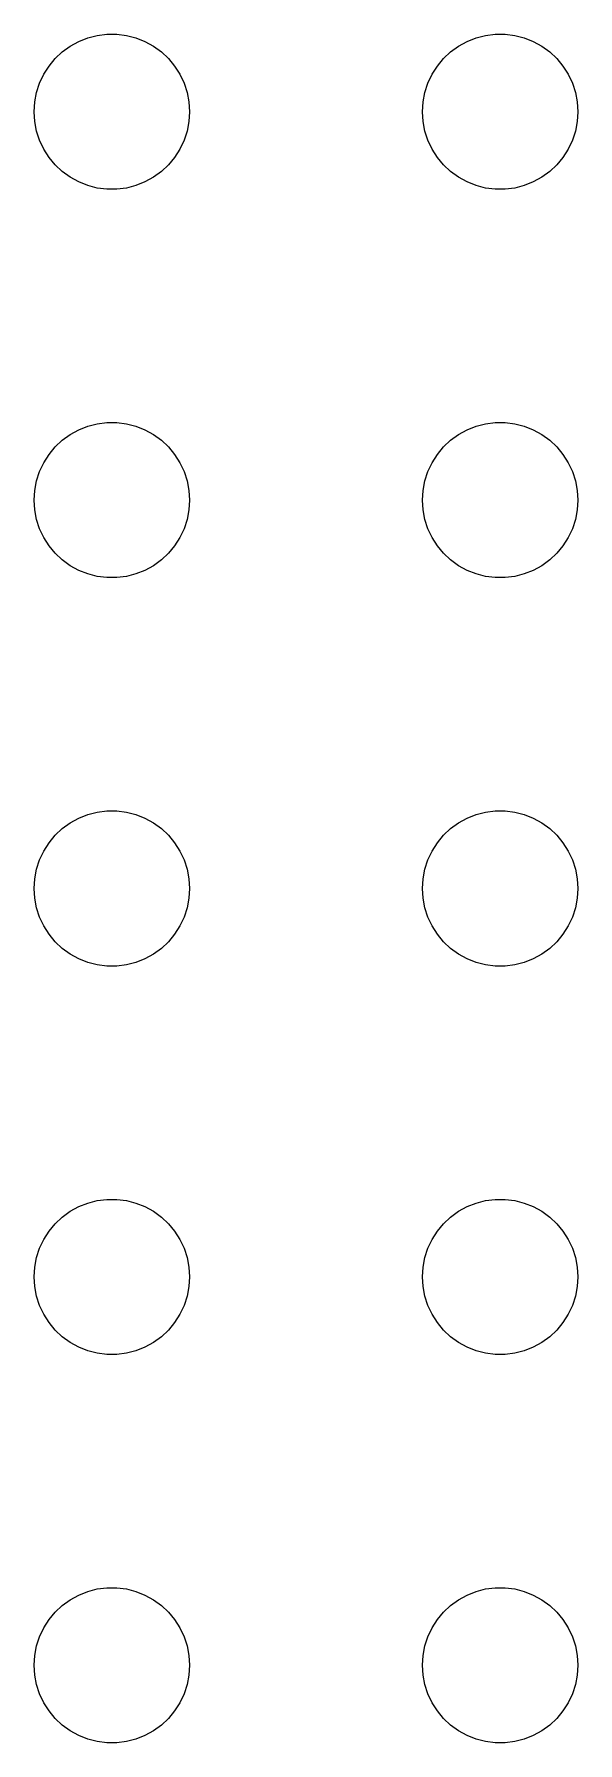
# Model space of a CAD drawing. Header units: metres. Extents: x -150 to 150, y -149 to 149.
# Drawn here: x -76.5 to -66, y -39 to -6 of the extents above; entities that cross this region are included whole.
import ezdxf

# ---------------------------------------------------------------- set-up
doc = ezdxf.new("R2010")
doc.units = ezdxf.units.M

msp = doc.modelspace()

# ---------------------------------------------------------------- linework, layer by layer
for p, q in [((-75.9561, -6.34422), (-75.8037, -6.23351)), ((-75.8037, -6.23351), (-75.6387, -6.14275)), ((-75.6387, -6.14275), (-75.4635, -6.07341)), ((-75.4635, -6.07341), (-75.2811, -6.02657)), ((-75.2811, -6.02657), (-75.0942, -6.00294)), ((-75.0942, -6.00294), (-74.9058, -6.00294)), ((-74.9058, -6.00294), (-74.7189, -6.02657)), ((-74.7189, -6.02657), (-74.5365, -6.07341)), ((-74.5365, -6.07341), (-74.3613, -6.14275)), ((-74.3613, -6.14275), (-74.1963, -6.23351)), ((-74.1963, -6.23351), (-74.0439, -6.34422)), ((-68.4561, -6.34422), (-68.3037, -6.23351)), ((-68.3037, -6.23351), (-68.1387, -6.14275)), ((-68.1387, -6.14275), (-67.9635, -6.07341)), ((-67.9635, -6.07341), (-67.7811, -6.02657)), ((-67.7811, -6.02657), (-67.5942, -6.00294)), ((-67.5942, -6.00294), (-67.4058, -6.00294)), ((-67.4058, -6.00294), (-67.2189, -6.02657)), ((-67.2189, -6.02657), (-67.0365, -6.07341)), ((-67.0365, -6.07341), (-66.8613, -6.14275)), ((-66.8613, -6.14275), (-66.6963, -6.23351)), ((-66.6963, -6.23351), (-66.5439, -6.34422)), ((-76.2135, -6.61832), (-76.0934, -6.47318)), ((-76.0934, -6.47318), (-75.9561, -6.34422)), ((-74.0439, -6.34422), (-73.9065, -6.47318)), ((-73.9065, -6.47318), (-73.7865, -6.61832)), ((-68.7135, -6.61832), (-68.5934, -6.47318)), ((-68.5934, -6.47318), (-68.4561, -6.34422)), ((-66.5439, -6.34422), (-66.4065, -6.47318)), ((-66.4065, -6.47318), (-66.2865, -6.61832)), ((-76.3947, -6.9478), (-76.3145, -6.77736)), ((-76.3145, -6.77736), (-76.2135, -6.61832)), ((-73.7865, -6.61832), (-73.6855, -6.77736)), ((-73.6855, -6.77736), (-73.6053, -6.9478)), ((-68.8947, -6.9478), (-68.8145, -6.77736)), ((-68.8145, -6.77736), (-68.7135, -6.61832)), ((-66.2865, -6.61832), (-66.1855, -6.77736)), ((-66.1855, -6.77736), (-66.1053, -6.9478)), ((-76.4882, -7.312), (-76.4529, -7.12695)), ((-76.4529, -7.12695), (-76.3947, -6.9478)), ((-73.6053, -6.9478), (-73.5471, -7.12695)), ((-73.5471, -7.12695), (-73.5118, -7.312)), ((-68.9882, -7.312), (-68.9529, -7.12695)), ((-68.9529, -7.12695), (-68.8947, -6.9478)), ((-66.1053, -6.9478), (-66.0471, -7.12695)), ((-66.0471, -7.12695), (-66.0118, -7.312)), ((-76.5, -7.5), (-76.4882, -7.312)), ((-76.4882, -7.68799), (-76.5, -7.5)), ((-73.5118, -7.312), (-73.5, -7.5)), ((-73.5, -7.5), (-73.5118, -7.68799)), ((-69, -7.5), (-68.9882, -7.312)), ((-68.9882, -7.68799), (-69, -7.5)), ((-66.0118, -7.312), (-66, -7.5)), ((-66, -7.5), (-66.0118, -7.68799)), ((-76.4529, -7.87303), (-76.4882, -7.68799)), ((-76.3947, -8.05219), (-76.4529, -7.87303)), ((-73.5471, -7.87303), (-73.6053, -8.05219)), ((-73.5118, -7.68799), (-73.5471, -7.87303)), ((-68.9529, -7.87303), (-68.9882, -7.68799)), ((-68.8947, -8.05219), (-68.9529, -7.87303)), ((-66.0471, -7.87303), (-66.1053, -8.05219)), ((-66.0118, -7.68799), (-66.0471, -7.87303)), ((-76.3145, -8.22263), (-76.3947, -8.05219)), ((-76.2135, -8.38167), (-76.3145, -8.22263)), ((-73.6855, -8.22263), (-73.7865, -8.38167)), ((-73.6053, -8.05219), (-73.6855, -8.22263)), ((-68.8145, -8.22263), (-68.8947, -8.05219)), ((-68.7135, -8.38167), (-68.8145, -8.22263)), ((-66.1855, -8.22263), (-66.2865, -8.38167)), ((-66.1053, -8.05219), (-66.1855, -8.22263)), ((-76.0934, -8.52681), (-76.2135, -8.38167)), ((-75.9561, -8.65576), (-76.0934, -8.52681)), ((-73.9065, -8.52681), (-74.0439, -8.65576)), ((-73.7865, -8.38167), (-73.9065, -8.52681)), ((-68.5934, -8.52681), (-68.7135, -8.38167)), ((-68.4561, -8.65576), (-68.5934, -8.52681)), ((-66.4065, -8.52681), (-66.5439, -8.65576)), ((-66.2865, -8.38167), (-66.4065, -8.52681)), ((-75.8037, -8.76648), (-75.9561, -8.65576)), ((-75.6387, -8.85724), (-75.8037, -8.76648)), ((-75.4635, -8.92657), (-75.6387, -8.85724)), ((-74.3613, -8.85724), (-74.5365, -8.92657)), ((-74.1963, -8.76648), (-74.3613, -8.85724)), ((-74.0439, -8.65576), (-74.1963, -8.76648)), ((-68.3037, -8.76648), (-68.4561, -8.65576)), ((-68.1387, -8.85724), (-68.3037, -8.76648)), ((-67.9635, -8.92657), (-68.1387, -8.85724)), ((-66.8613, -8.85724), (-67.0365, -8.92657)), ((-66.6963, -8.76648), (-66.8613, -8.85724)), ((-66.5439, -8.65576), (-66.6963, -8.76648)), ((-75.2811, -8.97342), (-75.4635, -8.92657)), ((-75.0942, -8.99704), (-75.2811, -8.97342)), ((-74.9058, -8.99704), (-75.0942, -8.99704)), ((-74.7189, -8.97342), (-74.9058, -8.99704)), ((-74.5365, -8.92657), (-74.7189, -8.97342)), ((-67.7811, -8.97342), (-67.9635, -8.92657)), ((-67.5942, -8.99704), (-67.7811, -8.97342)), ((-67.4058, -8.99704), (-67.5942, -8.99704)), ((-67.2189, -8.97342), (-67.4058, -8.99704)), ((-67.0365, -8.92657), (-67.2189, -8.97342)), ((-75.4635, -13.5734), (-75.2811, -13.5266)), ((-75.2811, -13.5266), (-75.0942, -13.5029)), ((-75.0942, -13.5029), (-74.9058, -13.5029)), ((-74.9058, -13.5029), (-74.7189, -13.5266)), ((-74.7189, -13.5266), (-74.5365, -13.5734)), ((-67.9635, -13.5734), (-67.7811, -13.5266)), ((-67.7811, -13.5266), (-67.5942, -13.5029)), ((-67.5942, -13.5029), (-67.4058, -13.5029)), ((-67.4058, -13.5029), (-67.2189, -13.5266)), ((-67.2189, -13.5266), (-67.0365, -13.5734)), ((-76.0934, -13.9732), (-75.9561, -13.8442)), ((-75.9561, -13.8442), (-75.8037, -13.7335)), ((-75.8037, -13.7335), (-75.6387, -13.6427)), ((-75.6387, -13.6427), (-75.4635, -13.5734)), ((-74.5365, -13.5734), (-74.3613, -13.6427)), ((-74.3613, -13.6427), (-74.1963, -13.7335)), ((-74.1963, -13.7335), (-74.0439, -13.8442)), ((-74.0439, -13.8442), (-73.9065, -13.9732)), ((-68.5934, -13.9732), (-68.4561, -13.8442)), ((-68.4561, -13.8442), (-68.3037, -13.7335)), ((-68.3037, -13.7335), (-68.1387, -13.6427)), ((-68.1387, -13.6427), (-67.9635, -13.5734)), ((-67.0365, -13.5734), (-66.8613, -13.6427)), ((-66.8613, -13.6427), (-66.6963, -13.7335)), ((-66.6963, -13.7335), (-66.5439, -13.8442)), ((-66.5439, -13.8442), (-66.4065, -13.9732)), ((-76.3145, -14.2774), (-76.2135, -14.1183)), ((-76.2135, -14.1183), (-76.0934, -13.9732)), ((-73.9065, -13.9732), (-73.7865, -14.1183)), ((-73.7865, -14.1183), (-73.6855, -14.2774)), ((-68.8145, -14.2774), (-68.7135, -14.1183)), ((-68.7135, -14.1183), (-68.5934, -13.9732)), ((-66.4065, -13.9732), (-66.2865, -14.1183)), ((-66.2865, -14.1183), (-66.1855, -14.2774)), ((-76.4529, -14.627), (-76.3947, -14.4478)), ((-76.3947, -14.4478), (-76.3145, -14.2774)), ((-73.6855, -14.2774), (-73.6053, -14.4478)), ((-73.6053, -14.4478), (-73.5471, -14.627)), ((-68.9529, -14.627), (-68.8947, -14.4478)), ((-68.8947, -14.4478), (-68.8145, -14.2774)), ((-66.1855, -14.2774), (-66.1053, -14.4478)), ((-66.1053, -14.4478), (-66.0471, -14.627)), ((-76.5, -15), (-76.4882, -14.812)), ((-76.4882, -14.812), (-76.4529, -14.627)), ((-73.5471, -14.627), (-73.5118, -14.812)), ((-73.5118, -14.812), (-73.5, -15)), ((-69, -15), (-68.9882, -14.812)), ((-68.9882, -14.812), (-68.9529, -14.627)), ((-66.0471, -14.627), (-66.0118, -14.812)), ((-66.0118, -14.812), (-66, -15)), ((-76.4882, -15.188), (-76.5, -15)), ((-73.5, -15), (-73.5118, -15.188)), ((-68.9882, -15.188), (-69, -15)), ((-66, -15), (-66.0118, -15.188)), ((-76.4529, -15.373), (-76.4882, -15.188)), ((-76.3947, -15.5522), (-76.4529, -15.373)), ((-73.5471, -15.373), (-73.6053, -15.5522)), ((-73.5118, -15.188), (-73.5471, -15.373)), ((-68.9529, -15.373), (-68.9882, -15.188)), ((-68.8947, -15.5522), (-68.9529, -15.373)), ((-66.0471, -15.373), (-66.1053, -15.5522)), ((-66.0118, -15.188), (-66.0471, -15.373)), ((-76.3145, -15.7226), (-76.3947, -15.5522)), ((-76.2135, -15.8817), (-76.3145, -15.7226)), ((-73.6855, -15.7226), (-73.7865, -15.8817)), ((-73.6053, -15.5522), (-73.6855, -15.7226)), ((-68.8145, -15.7226), (-68.8947, -15.5522)), ((-68.7135, -15.8817), (-68.8145, -15.7226)), ((-66.1855, -15.7226), (-66.2865, -15.8817)), ((-66.1053, -15.5522), (-66.1855, -15.7226)), ((-76.0934, -16.0268), (-76.2135, -15.8817)), ((-75.9561, -16.1558), (-76.0934, -16.0268)), ((-75.8037, -16.2665), (-75.9561, -16.1558)), ((-74.0439, -16.1558), (-74.1963, -16.2665)), ((-73.9065, -16.0268), (-74.0439, -16.1558)), ((-73.7865, -15.8817), (-73.9065, -16.0268)), ((-68.5934, -16.0268), (-68.7135, -15.8817)), ((-68.4561, -16.1558), (-68.5934, -16.0268)), ((-68.3037, -16.2665), (-68.4561, -16.1558)), ((-66.5439, -16.1558), (-66.6963, -16.2665)), ((-66.4065, -16.0268), (-66.5439, -16.1558)), ((-66.2865, -15.8817), (-66.4065, -16.0268)), ((-75.6387, -16.3572), (-75.8037, -16.2665)), ((-75.4635, -16.4266), (-75.6387, -16.3572)), ((-75.2811, -16.4734), (-75.4635, -16.4266)), ((-75.0942, -16.497), (-75.2811, -16.4734)), ((-74.9058, -16.497), (-75.0942, -16.497)), ((-74.7189, -16.4734), (-74.9058, -16.497)), ((-74.5365, -16.4266), (-74.7189, -16.4734)), ((-74.3613, -16.3572), (-74.5365, -16.4266)), ((-74.1963, -16.2665), (-74.3613, -16.3572)), ((-68.1387, -16.3572), (-68.3037, -16.2665)), ((-67.9635, -16.4266), (-68.1387, -16.3572)), ((-67.7811, -16.4734), (-67.9635, -16.4266)), ((-67.5942, -16.497), (-67.7811, -16.4734)), ((-67.4058, -16.497), (-67.5942, -16.497)), ((-67.2189, -16.4734), (-67.4058, -16.497)), ((-67.0365, -16.4266), (-67.2189, -16.4734)), ((-66.8613, -16.3572), (-67.0365, -16.4266)), ((-66.6963, -16.2665), (-66.8613, -16.3572)), ((-75.6387, -21.1427), (-75.4635, -21.0734)), ((-75.4635, -21.0734), (-75.2811, -21.0266)), ((-75.2811, -21.0266), (-75.0942, -21.003)), ((-75.0942, -21.003), (-74.9058, -21.003)), ((-74.9058, -21.003), (-74.7189, -21.0266)), ((-74.7189, -21.0266), (-74.5365, -21.0734)), ((-74.5365, -21.0734), (-74.3613, -21.1427)), ((-68.1387, -21.1427), (-67.9635, -21.0734)), ((-67.9635, -21.0734), (-67.7811, -21.0266)), ((-67.7811, -21.0266), (-67.5942, -21.003)), ((-67.5942, -21.003), (-67.4058, -21.003)), ((-67.4058, -21.003), (-67.2189, -21.0266)), ((-67.2189, -21.0266), (-67.0365, -21.0734)), ((-67.0365, -21.0734), (-66.8613, -21.1427)), ((-76.0934, -21.4732), (-75.9561, -21.3442)), ((-75.9561, -21.3442), (-75.8037, -21.2335)), ((-75.8037, -21.2335), (-75.6387, -21.1427)), ((-74.3613, -21.1427), (-74.1963, -21.2335)), ((-74.1963, -21.2335), (-74.0439, -21.3442)), ((-74.0439, -21.3442), (-73.9065, -21.4732)), ((-68.5934, -21.4732), (-68.4561, -21.3442)), ((-68.4561, -21.3442), (-68.3037, -21.2335)), ((-68.3037, -21.2335), (-68.1387, -21.1427)), ((-66.8613, -21.1427), (-66.6963, -21.2335)), ((-66.6963, -21.2335), (-66.5439, -21.3442)), ((-66.5439, -21.3442), (-66.4065, -21.4732)), ((-76.3145, -21.7774), (-76.2135, -21.6183)), ((-76.2135, -21.6183), (-76.0934, -21.4732)), ((-73.9065, -21.4732), (-73.7865, -21.6183)), ((-73.7865, -21.6183), (-73.6855, -21.7774)), ((-68.8145, -21.7774), (-68.7135, -21.6183)), ((-68.7135, -21.6183), (-68.5934, -21.4732)), ((-66.4065, -21.4732), (-66.2865, -21.6183)), ((-66.2865, -21.6183), (-66.1855, -21.7774)), ((-76.4529, -22.127), (-76.3947, -21.9478)), ((-76.3947, -21.9478), (-76.3145, -21.7774)), ((-73.6855, -21.7774), (-73.6053, -21.9478)), ((-73.6053, -21.9478), (-73.5471, -22.127)), ((-68.9529, -22.127), (-68.8947, -21.9478)), ((-68.8947, -21.9478), (-68.8145, -21.7774)), ((-66.1855, -21.7774), (-66.1053, -21.9478)), ((-66.1053, -21.9478), (-66.0471, -22.127)), ((-76.5, -22.5), (-76.4882, -22.312)), ((-76.4882, -22.312), (-76.4529, -22.127)), ((-73.5471, -22.127), (-73.5118, -22.312)), ((-73.5118, -22.312), (-73.5, -22.5)), ((-69, -22.5), (-68.9882, -22.312)), ((-68.9882, -22.312), (-68.9529, -22.127)), ((-66.0471, -22.127), (-66.0118, -22.312)), ((-66.0118, -22.312), (-66, -22.5)), ((-76.4882, -22.688), (-76.5, -22.5)), ((-76.4529, -22.873), (-76.4882, -22.688)), ((-73.5118, -22.688), (-73.5471, -22.873)), ((-73.5, -22.5), (-73.5118, -22.688)), ((-68.9882, -22.688), (-69, -22.5)), ((-68.9529, -22.873), (-68.9882, -22.688)), ((-66.0118, -22.688), (-66.0471, -22.873)), ((-66, -22.5), (-66.0118, -22.688)), ((-76.3947, -23.0522), (-76.4529, -22.873)), ((-76.3145, -23.2226), (-76.3947, -23.0522)), ((-73.6053, -23.0522), (-73.6855, -23.2226)), ((-73.5471, -22.873), (-73.6053, -23.0522)), ((-68.8947, -23.0522), (-68.9529, -22.873)), ((-68.8145, -23.2226), (-68.8947, -23.0522)), ((-66.1053, -23.0522), (-66.1855, -23.2226)), ((-66.0471, -22.873), (-66.1053, -23.0522)), ((-76.2135, -23.3817), (-76.3145, -23.2226)), ((-76.0934, -23.5268), (-76.2135, -23.3817)), ((-73.7865, -23.3817), (-73.9065, -23.5268)), ((-73.6855, -23.2226), (-73.7865, -23.3817)), ((-68.7135, -23.3817), (-68.8145, -23.2226)), ((-68.5934, -23.5268), (-68.7135, -23.3817)), ((-66.2865, -23.3817), (-66.4065, -23.5268)), ((-66.1855, -23.2226), (-66.2865, -23.3817)), ((-75.9561, -23.6558), (-76.0934, -23.5268)), ((-75.8037, -23.7665), (-75.9561, -23.6558)), ((-74.0439, -23.6558), (-74.1963, -23.7665)), ((-73.9065, -23.5268), (-74.0439, -23.6558)), ((-68.4561, -23.6558), (-68.5934, -23.5268)), ((-68.3037, -23.7665), (-68.4561, -23.6558)), ((-66.5439, -23.6558), (-66.6963, -23.7665)), ((-66.4065, -23.5268), (-66.5439, -23.6558)), ((-75.6387, -23.8572), (-75.8037, -23.7665)), ((-75.4635, -23.9266), (-75.6387, -23.8572)), ((-75.2811, -23.9734), (-75.4635, -23.9266)), ((-75.0942, -23.997), (-75.2811, -23.9734)), ((-74.9058, -23.997), (-75.0942, -23.997)), ((-74.7189, -23.9734), (-74.9058, -23.997)), ((-74.5365, -23.9266), (-74.7189, -23.9734)), ((-74.3613, -23.8572), (-74.5365, -23.9266)), ((-74.1963, -23.7665), (-74.3613, -23.8572)), ((-68.1387, -23.8572), (-68.3037, -23.7665)), ((-67.9635, -23.9266), (-68.1387, -23.8572)), ((-67.7811, -23.9734), (-67.9635, -23.9266)), ((-67.5942, -23.997), (-67.7811, -23.9734)), ((-67.4058, -23.997), (-67.5942, -23.997)), ((-67.2189, -23.9734), (-67.4058, -23.997)), ((-67.0365, -23.9266), (-67.2189, -23.9734)), ((-66.8613, -23.8572), (-67.0365, -23.9266)), ((-66.6963, -23.7665), (-66.8613, -23.8572)), ((-75.8037, -28.7335), (-75.6387, -28.6427)), ((-75.6387, -28.6427), (-75.4635, -28.5734)), ((-75.4635, -28.5734), (-75.2811, -28.5266)), ((-75.2811, -28.5266), (-75.0942, -28.503)), ((-75.0942, -28.503), (-74.9058, -28.503)), ((-74.9058, -28.503), (-74.7189, -28.5266)), ((-74.7189, -28.5266), (-74.5365, -28.5734)), ((-74.5365, -28.5734), (-74.3613, -28.6427)), ((-74.3613, -28.6427), (-74.1963, -28.7335)), ((-68.3037, -28.7335), (-68.1387, -28.6427)), ((-68.1387, -28.6427), (-67.9635, -28.5734)), ((-67.9635, -28.5734), (-67.7811, -28.5266)), ((-67.7811, -28.5266), (-67.5942, -28.503)), ((-67.5942, -28.503), (-67.4058, -28.503)), ((-67.4058, -28.503), (-67.2189, -28.5266)), ((-67.2189, -28.5266), (-67.0365, -28.5734)), ((-67.0365, -28.5734), (-66.8613, -28.6427)), ((-66.8613, -28.6427), (-66.6963, -28.7335)), ((-76.2135, -29.1183), (-76.0934, -28.9732)), ((-76.0934, -28.9732), (-75.9561, -28.8442)), ((-75.9561, -28.8442), (-75.8037, -28.7335)), ((-74.1963, -28.7335), (-74.0439, -28.8442)), ((-74.0439, -28.8442), (-73.9065, -28.9732)), ((-73.9065, -28.9732), (-73.7865, -29.1183)), ((-68.7135, -29.1183), (-68.5934, -28.9732)), ((-68.5934, -28.9732), (-68.4561, -28.8442)), ((-68.4561, -28.8442), (-68.3037, -28.7335)), ((-66.6963, -28.7335), (-66.5439, -28.8442)), ((-66.5439, -28.8442), (-66.4065, -28.9732)), ((-66.4065, -28.9732), (-66.2865, -29.1183)), ((-76.3947, -29.4478), (-76.3145, -29.2774)), ((-76.3145, -29.2774), (-76.2135, -29.1183)), ((-73.7865, -29.1183), (-73.6855, -29.2774)), ((-73.6855, -29.2774), (-73.6053, -29.4478)), ((-68.8947, -29.4478), (-68.8145, -29.2774)), ((-68.8145, -29.2774), (-68.7135, -29.1183)), ((-66.2865, -29.1183), (-66.1855, -29.2774)), ((-66.1855, -29.2774), (-66.1053, -29.4478)), ((-76.4882, -29.812), (-76.4529, -29.627)), ((-76.4529, -29.627), (-76.3947, -29.4478)), ((-73.6053, -29.4478), (-73.5471, -29.627)), ((-73.5471, -29.627), (-73.5118, -29.812)), ((-68.9882, -29.812), (-68.9529, -29.627)), ((-68.9529, -29.627), (-68.8947, -29.4478)), ((-66.1053, -29.4478), (-66.0471, -29.627)), ((-66.0471, -29.627), (-66.0118, -29.812)), ((-76.5, -30), (-76.4882, -29.812)), ((-76.4882, -30.188), (-76.5, -30)), ((-73.5118, -29.812), (-73.5, -30)), ((-73.5, -30), (-73.5118, -30.188)), ((-69, -30), (-68.9882, -29.812)), ((-68.9882, -30.188), (-69, -30)), ((-66.0118, -29.812), (-66, -30)), ((-66, -30), (-66.0118, -30.188)), ((-76.4529, -30.373), (-76.4882, -30.188)), ((-73.5118, -30.188), (-73.5471, -30.373)), ((-68.9529, -30.373), (-68.9882, -30.188)), ((-66.0118, -30.188), (-66.0471, -30.373)), ((-76.3947, -30.5522), (-76.4529, -30.373)), ((-76.3145, -30.7226), (-76.3947, -30.5522)), ((-73.6053, -30.5522), (-73.6855, -30.7226)), ((-73.5471, -30.373), (-73.6053, -30.5522)), ((-68.8947, -30.5522), (-68.9529, -30.373)), ((-68.8145, -30.7226), (-68.8947, -30.5522)), ((-66.1053, -30.5522), (-66.1855, -30.7226)), ((-66.0471, -30.373), (-66.1053, -30.5522)), ((-76.2135, -30.8817), (-76.3145, -30.7226)), ((-76.0934, -31.0268), (-76.2135, -30.8817)), ((-73.7865, -30.8817), (-73.9065, -31.0268)), ((-73.6855, -30.7226), (-73.7865, -30.8817)), ((-68.7135, -30.8817), (-68.8145, -30.7226)), ((-68.5934, -31.0268), (-68.7135, -30.8817)), ((-66.2865, -30.8817), (-66.4065, -31.0268)), ((-66.1855, -30.7226), (-66.2865, -30.8817)), ((-75.9561, -31.1558), (-76.0934, -31.0268)), ((-75.8037, -31.2665), (-75.9561, -31.1558)), ((-75.6387, -31.3572), (-75.8037, -31.2665)), ((-74.1963, -31.2665), (-74.3613, -31.3572)), ((-74.0439, -31.1558), (-74.1963, -31.2665)), ((-73.9065, -31.0268), (-74.0439, -31.1558)), ((-68.4561, -31.1558), (-68.5934, -31.0268)), ((-68.3037, -31.2665), (-68.4561, -31.1558)), ((-68.1387, -31.3572), (-68.3037, -31.2665)), ((-66.6963, -31.2665), (-66.8613, -31.3572)), ((-66.5439, -31.1558), (-66.6963, -31.2665)), ((-66.4065, -31.0268), (-66.5439, -31.1558)), ((-75.4635, -31.4266), (-75.6387, -31.3572)), ((-75.2811, -31.4734), (-75.4635, -31.4266)), ((-75.0942, -31.497), (-75.2811, -31.4734)), ((-74.9058, -31.497), (-75.0942, -31.497)), ((-74.7189, -31.4734), (-74.9058, -31.497)), ((-74.5365, -31.4266), (-74.7189, -31.4734)), ((-74.3613, -31.3572), (-74.5365, -31.4266)), ((-67.9635, -31.4266), (-68.1387, -31.3572)), ((-67.7811, -31.4734), (-67.9635, -31.4266)), ((-67.5942, -31.497), (-67.7811, -31.4734)), ((-67.4058, -31.497), (-67.5942, -31.497)), ((-67.2189, -31.4734), (-67.4058, -31.497)), ((-67.0365, -31.4266), (-67.2189, -31.4734)), ((-66.8613, -31.3572), (-67.0365, -31.4266)), ((-75.9561, -36.3442), (-75.8037, -36.2335)), ((-75.8037, -36.2335), (-75.6387, -36.1428)), ((-75.6387, -36.1428), (-75.4635, -36.0734)), ((-75.4635, -36.0734), (-75.2811, -36.0266)), ((-75.2811, -36.0266), (-75.0942, -36.003)), ((-75.0942, -36.003), (-74.9058, -36.003)), ((-74.9058, -36.003), (-74.7189, -36.0266)), ((-74.7189, -36.0266), (-74.5365, -36.0734)), ((-74.5365, -36.0734), (-74.3613, -36.1428)), ((-74.3613, -36.1428), (-74.1963, -36.2335)), ((-74.1963, -36.2335), (-74.0439, -36.3442)), ((-68.4561, -36.3442), (-68.3037, -36.2335)), ((-68.3037, -36.2335), (-68.1387, -36.1428)), ((-68.1387, -36.1428), (-67.9635, -36.0734)), ((-67.9635, -36.0734), (-67.7811, -36.0266)), ((-67.7811, -36.0266), (-67.5942, -36.003)), ((-67.5942, -36.003), (-67.4058, -36.003)), ((-67.4058, -36.003), (-67.2189, -36.0266)), ((-67.2189, -36.0266), (-67.0365, -36.0734)), ((-67.0365, -36.0734), (-66.8613, -36.1428)), ((-66.8613, -36.1428), (-66.6963, -36.2335)), ((-66.6963, -36.2335), (-66.5439, -36.3442)), ((-76.3145, -36.7774), (-76.2135, -36.6183)), ((-76.2135, -36.6183), (-76.0934, -36.4732)), ((-76.0934, -36.4732), (-75.9561, -36.3442)), ((-74.0439, -36.3442), (-73.9065, -36.4732)), ((-73.9065, -36.4732), (-73.7865, -36.6183)), ((-73.7865, -36.6183), (-73.6855, -36.7774)), ((-68.8145, -36.7774), (-68.7135, -36.6183)), ((-68.7135, -36.6183), (-68.5934, -36.4732)), ((-68.5934, -36.4732), (-68.4561, -36.3442)), ((-66.5439, -36.3442), (-66.4065, -36.4732)), ((-66.4065, -36.4732), (-66.2865, -36.6183)), ((-66.2865, -36.6183), (-66.1855, -36.7774)), ((-76.4529, -37.127), (-76.3947, -36.9478)), ((-76.3947, -36.9478), (-76.3145, -36.7774)), ((-73.6855, -36.7774), (-73.6053, -36.9478)), ((-73.6053, -36.9478), (-73.5471, -37.127)), ((-68.9529, -37.127), (-68.8947, -36.9478)), ((-68.8947, -36.9478), (-68.8145, -36.7774)), ((-66.1855, -36.7774), (-66.1053, -36.9478)), ((-66.1053, -36.9478), (-66.0471, -37.127)), ((-76.4882, -37.312), (-76.4529, -37.127)), ((-73.5471, -37.127), (-73.5118, -37.312)), ((-68.9882, -37.312), (-68.9529, -37.127)), ((-66.0471, -37.127), (-66.0118, -37.312)), ((-76.5, -37.5), (-76.4882, -37.312)), ((-76.4882, -37.688), (-76.5, -37.5)), ((-73.5118, -37.312), (-73.5, -37.5)), ((-73.5, -37.5), (-73.5118, -37.688)), ((-69, -37.5), (-68.9882, -37.312)), ((-68.9882, -37.688), (-69, -37.5)), ((-66.0118, -37.312), (-66, -37.5)), ((-66, -37.5), (-66.0118, -37.688)), ((-76.4529, -37.873), (-76.4882, -37.688)), ((-76.3947, -38.0522), (-76.4529, -37.873)), ((-73.5471, -37.873), (-73.6053, -38.0522)), ((-73.5118, -37.688), (-73.5471, -37.873)), ((-68.9529, -37.873), (-68.9882, -37.688)), ((-68.8947, -38.0522), (-68.9529, -37.873)), ((-66.0471, -37.873), (-66.1053, -38.0522)), ((-66.0118, -37.688), (-66.0471, -37.873)), ((-76.3145, -38.2226), (-76.3947, -38.0522)), ((-76.2135, -38.3817), (-76.3145, -38.2226)), ((-73.6855, -38.2226), (-73.7865, -38.3817)), ((-73.6053, -38.0522), (-73.6855, -38.2226)), ((-68.8145, -38.2226), (-68.8947, -38.0522)), ((-68.7135, -38.3817), (-68.8145, -38.2226)), ((-66.1855, -38.2226), (-66.2865, -38.3817)), ((-66.1053, -38.0522), (-66.1855, -38.2226)), ((-76.0934, -38.5268), (-76.2135, -38.3817)), ((-75.9561, -38.6558), (-76.0934, -38.5268)), ((-73.9065, -38.5268), (-74.0439, -38.6558)), ((-73.7865, -38.3817), (-73.9065, -38.5268)), ((-68.5934, -38.5268), (-68.7135, -38.3817)), ((-68.4561, -38.6558), (-68.5934, -38.5268)), ((-66.4065, -38.5268), (-66.5439, -38.6558)), ((-66.2865, -38.3817), (-66.4065, -38.5268)), ((-75.8037, -38.7665), (-75.9561, -38.6558)), ((-75.6387, -38.8572), (-75.8037, -38.7665)), ((-75.4635, -38.9266), (-75.6387, -38.8572)), ((-75.2811, -38.9734), (-75.4635, -38.9266)), ((-74.5365, -38.9266), (-74.7189, -38.9734)), ((-74.3613, -38.8572), (-74.5365, -38.9266)), ((-74.1963, -38.7665), (-74.3613, -38.8572)), ((-74.0439, -38.6558), (-74.1963, -38.7665)), ((-68.3037, -38.7665), (-68.4561, -38.6558)), ((-68.1387, -38.8572), (-68.3037, -38.7665)), ((-67.9635, -38.9266), (-68.1387, -38.8572)), ((-67.7811, -38.9734), (-67.9635, -38.9266)), ((-67.0365, -38.9266), (-67.2189, -38.9734)), ((-66.8613, -38.8572), (-67.0365, -38.9266)), ((-66.6963, -38.7665), (-66.8613, -38.8572)), ((-66.5439, -38.6558), (-66.6963, -38.7665)), ((-75.0942, -38.997), (-75.2811, -38.9734)), ((-74.9058, -38.997), (-75.0942, -38.997)), ((-74.7189, -38.9734), (-74.9058, -38.997)), ((-67.5942, -38.997), (-67.7811, -38.9734)), ((-67.4058, -38.997), (-67.5942, -38.997)), ((-67.2189, -38.9734), (-67.4058, -38.997))]:
    msp.add_line(p, q)

doc.saveas('drawing.dxf')
